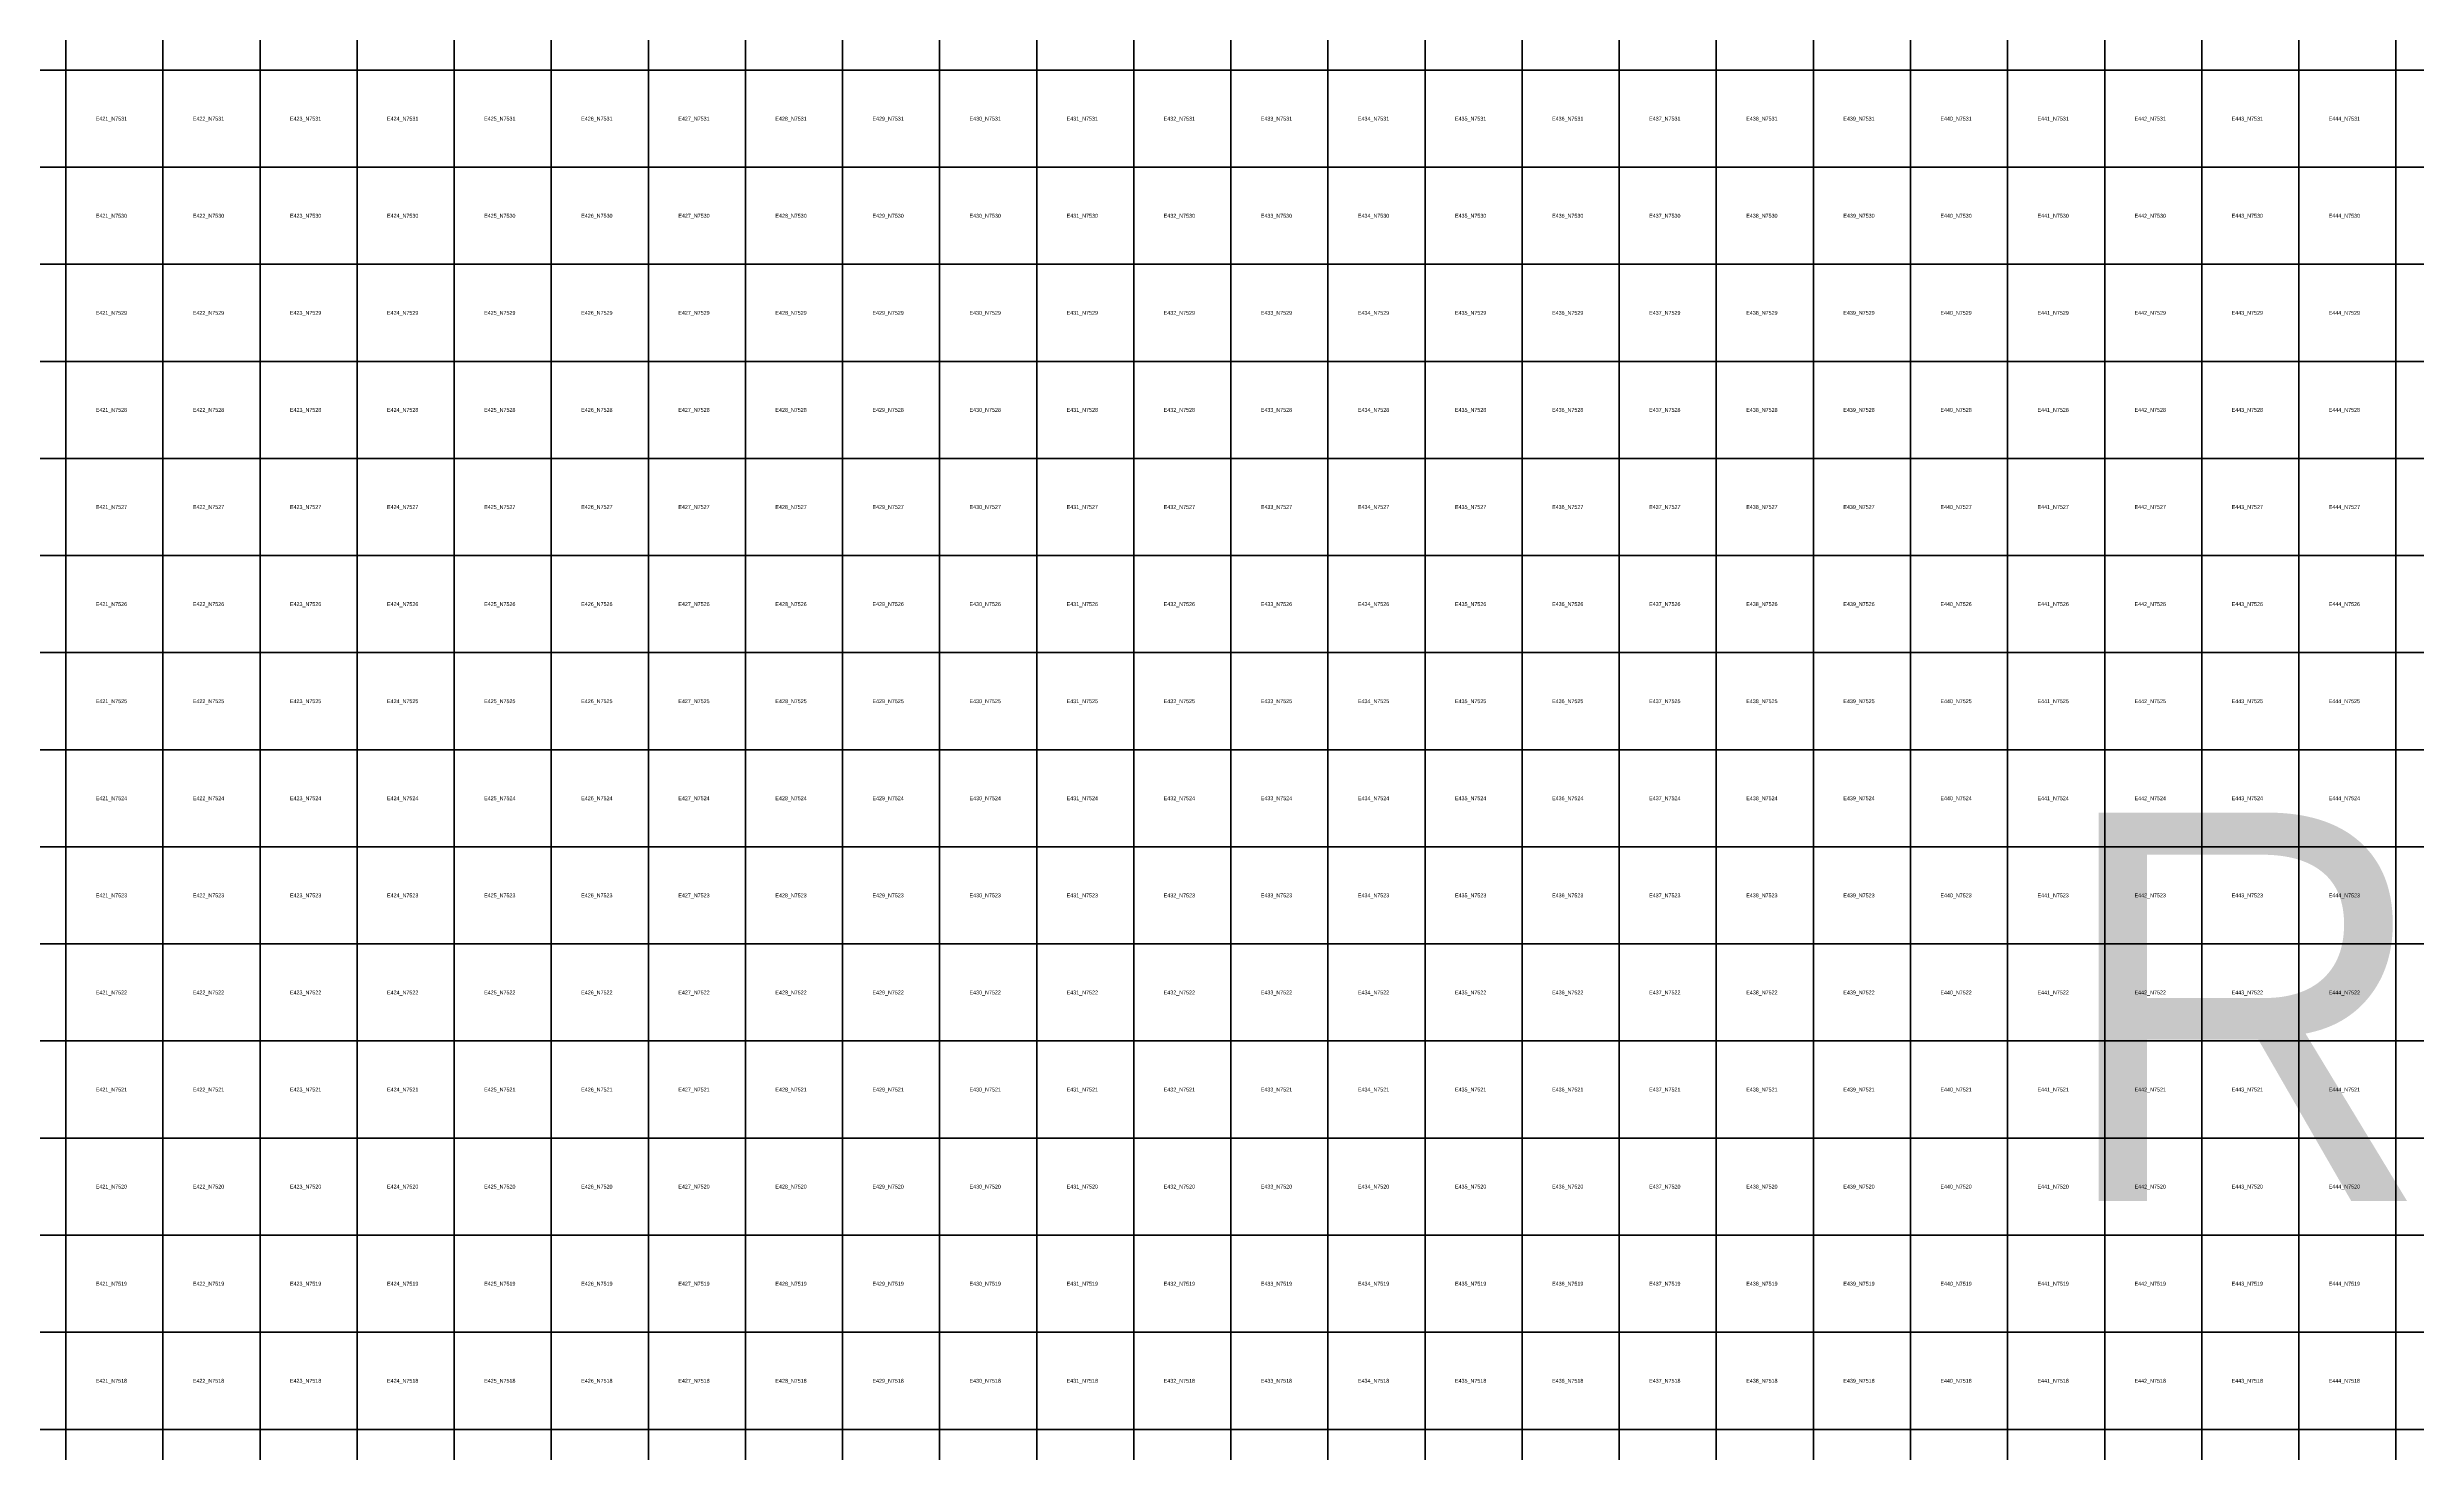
# Model space of a CAD drawing. Extents: x 325010 to 598009, y 7224244 to 7547000.
# Drawn here: x 420809 to 445213, y 7517760 to 7532234 of the extents above; entities that cross this region are included whole.
import ezdxf

# ---------------------------------------------------------------- set-up
doc = ezdxf.new("R2010")
doc.units = 0
doc.layers.add('Limpopo_1', color=7, linetype='Continuous')

msp = doc.modelspace()

# ---------------------------------------------------------------- linework, layer by layer
at = {"layer": 'Limpopo_1'}
for points in [[(420000, 7532000), (420000, 7533000), (421000, 7533000), (421000, 7532000)], [(421000, 7532000), (421000, 7533000), (422000, 7533000), (422000, 7532000)], [(422000, 7532000), (422000, 7533000), (423000, 7533000), (423000, 7532000)], [(423000, 7532000), (423000, 7533000), (424000, 7533000), (424000, 7532000)], [(424000, 7532000), (424000, 7533000), (425000, 7533000), (425000, 7532000)], [(425000, 7532000), (425000, 7533000), (426000, 7533000), (426000, 7532000)], [(426000, 7532000), (426000, 7533000), (427000, 7533000), (427000, 7532000)], [(427000, 7532000), (427000, 7533000), (428000, 7533000), (428000, 7532000)], [(428000, 7532000), (428000, 7533000), (429000, 7533000), (429000, 7532000)], [(429000, 7532000), (429000, 7533000), (430000, 7533000), (430000, 7532000)], [(430000, 7532000), (430000, 7533000), (431000, 7533000), (431000, 7532000)], [(431000, 7532000), (431000, 7533000), (432000, 7533000), (432000, 7532000)], [(432000, 7532000), (432000, 7533000), (433000, 7533000), (433000, 7532000)], [(433000, 7532000), (433000, 7533000), (434000, 7533000), (434000, 7532000)], [(434000, 7532000), (434000, 7533000), (435000, 7533000), (435000, 7532000)], [(435000, 7532000), (435000, 7533000), (436000, 7533000), (436000, 7532000)], [(436000, 7532000), (436000, 7533000), (437000, 7533000), (437000, 7532000)], [(437000, 7532000), (437000, 7533000), (438000, 7533000), (438000, 7532000)], [(438000, 7532000), (438000, 7533000), (439000, 7533000), (439000, 7532000)], [(439000, 7532000), (439000, 7533000), (440000, 7533000), (440000, 7532000)], [(440000, 7532000), (440000, 7533000), (441000, 7533000), (441000, 7532000)], [(441000, 7532000), (441000, 7533000), (442000, 7533000), (442000, 7532000)], [(442000, 7532000), (442000, 7533000), (443000, 7533000), (443000, 7532000)], [(443000, 7532000), (443000, 7533000), (444000, 7533000), (444000, 7532000)], [(444000, 7532000), (444000, 7533000), (445000, 7533000), (445000, 7532000)], [(445000, 7532000), (445000, 7533000), (446000, 7533000), (446000, 7532000)], [(420000, 7531000), (420000, 7532000), (421000, 7532000), (421000, 7531000)], [(421000, 7531000), (421000, 7532000), (422000, 7532000), (422000, 7531000)], [(422000, 7531000), (422000, 7532000), (423000, 7532000), (423000, 7531000)], [(423000, 7531000), (423000, 7532000), (424000, 7532000), (424000, 7531000)], [(424000, 7531000), (424000, 7532000), (425000, 7532000), (425000, 7531000)], [(425000, 7531000), (425000, 7532000), (426000, 7532000), (426000, 7531000)], [(426000, 7531000), (426000, 7532000), (427000, 7532000), (427000, 7531000)], [(427000, 7531000), (427000, 7532000), (428000, 7532000), (428000, 7531000)], [(428000, 7531000), (428000, 7532000), (429000, 7532000), (429000, 7531000)], [(429000, 7531000), (429000, 7532000), (430000, 7532000), (430000, 7531000)], [(430000, 7531000), (430000, 7532000), (431000, 7532000), (431000, 7531000)], [(431000, 7531000), (431000, 7532000), (432000, 7532000), (432000, 7531000)], [(432000, 7531000), (432000, 7532000), (433000, 7532000), (433000, 7531000)], [(433000, 7531000), (433000, 7532000), (434000, 7532000), (434000, 7531000)], [(434000, 7531000), (434000, 7532000), (435000, 7532000), (435000, 7531000)], [(435000, 7531000), (435000, 7532000), (436000, 7532000), (436000, 7531000)], [(436000, 7531000), (436000, 7532000), (437000, 7532000), (437000, 7531000)], [(437000, 7531000), (437000, 7532000), (438000, 7532000), (438000, 7531000)], [(438000, 7531000), (438000, 7532000), (439000, 7532000), (439000, 7531000)], [(439000, 7531000), (439000, 7532000), (440000, 7532000), (440000, 7531000)], [(440000, 7531000), (440000, 7532000), (441000, 7532000), (441000, 7531000)], [(441000, 7531000), (441000, 7532000), (442000, 7532000), (442000, 7531000)], [(442000, 7531000), (442000, 7532000), (443000, 7532000), (443000, 7531000)], [(443000, 7531000), (443000, 7532000), (444000, 7532000), (444000, 7531000)], [(444000, 7531000), (444000, 7532000), (445000, 7532000), (445000, 7531000)], [(445000, 7531000), (445000, 7532000), (446000, 7532000), (446000, 7531000)], [(420000, 7530000), (420000, 7531000), (421000, 7531000), (421000, 7530000)], [(421000, 7530000), (421000, 7531000), (422000, 7531000), (422000, 7530000)], [(422000, 7530000), (422000, 7531000), (423000, 7531000), (423000, 7530000)], [(423000, 7530000), (423000, 7531000), (424000, 7531000), (424000, 7530000)], [(424000, 7530000), (424000, 7531000), (425000, 7531000), (425000, 7530000)], [(425000, 7530000), (425000, 7531000), (426000, 7531000), (426000, 7530000)], [(426000, 7530000), (426000, 7531000), (427000, 7531000), (427000, 7530000)], [(427000, 7530000), (427000, 7531000), (428000, 7531000), (428000, 7530000)], [(428000, 7530000), (428000, 7531000), (429000, 7531000), (429000, 7530000)], [(429000, 7530000), (429000, 7531000), (430000, 7531000), (430000, 7530000)], [(430000, 7530000), (430000, 7531000), (431000, 7531000), (431000, 7530000)], [(431000, 7530000), (431000, 7531000), (432000, 7531000), (432000, 7530000)], [(432000, 7530000), (432000, 7531000), (433000, 7531000), (433000, 7530000)], [(433000, 7530000), (433000, 7531000), (434000, 7531000), (434000, 7530000)], [(434000, 7530000), (434000, 7531000), (435000, 7531000), (435000, 7530000)], [(435000, 7530000), (435000, 7531000), (436000, 7531000), (436000, 7530000)], [(436000, 7530000), (436000, 7531000), (437000, 7531000), (437000, 7530000)], [(437000, 7530000), (437000, 7531000), (438000, 7531000), (438000, 7530000)], [(438000, 7530000), (438000, 7531000), (439000, 7531000), (439000, 7530000)], [(439000, 7530000), (439000, 7531000), (440000, 7531000), (440000, 7530000)], [(440000, 7530000), (440000, 7531000), (441000, 7531000), (441000, 7530000)], [(441000, 7530000), (441000, 7531000), (442000, 7531000), (442000, 7530000)], [(442000, 7530000), (442000, 7531000), (443000, 7531000), (443000, 7530000)], [(443000, 7530000), (443000, 7531000), (444000, 7531000), (444000, 7530000)], [(444000, 7530000), (444000, 7531000), (445000, 7531000), (445000, 7530000)], [(445000, 7530000), (445000, 7531000), (446000, 7531000), (446000, 7530000)], [(420000, 7529000), (420000, 7530000), (421000, 7530000), (421000, 7529000)], [(421000, 7529000), (421000, 7530000), (422000, 7530000), (422000, 7529000)], [(422000, 7529000), (422000, 7530000), (423000, 7530000), (423000, 7529000)], [(423000, 7529000), (423000, 7530000), (424000, 7530000), (424000, 7529000)], [(424000, 7529000), (424000, 7530000), (425000, 7530000), (425000, 7529000)], [(425000, 7529000), (425000, 7530000), (426000, 7530000), (426000, 7529000)], [(426000, 7529000), (426000, 7530000), (427000, 7530000), (427000, 7529000)], [(427000, 7529000), (427000, 7530000), (428000, 7530000), (428000, 7529000)], [(428000, 7529000), (428000, 7530000), (429000, 7530000), (429000, 7529000)], [(429000, 7529000), (429000, 7530000), (430000, 7530000), (430000, 7529000)], [(430000, 7529000), (430000, 7530000), (431000, 7530000), (431000, 7529000)], [(431000, 7529000), (431000, 7530000), (432000, 7530000), (432000, 7529000)], [(432000, 7529000), (432000, 7530000), (433000, 7530000), (433000, 7529000)], [(433000, 7529000), (433000, 7530000), (434000, 7530000), (434000, 7529000)], [(434000, 7529000), (434000, 7530000), (435000, 7530000), (435000, 7529000)], [(435000, 7529000), (435000, 7530000), (436000, 7530000), (436000, 7529000)], [(436000, 7529000), (436000, 7530000), (437000, 7530000), (437000, 7529000)], [(437000, 7529000), (437000, 7530000), (438000, 7530000), (438000, 7529000)], [(438000, 7529000), (438000, 7530000), (439000, 7530000), (439000, 7529000)], [(439000, 7529000), (439000, 7530000), (440000, 7530000), (440000, 7529000)], [(440000, 7529000), (440000, 7530000), (441000, 7530000), (441000, 7529000)], [(441000, 7529000), (441000, 7530000), (442000, 7530000), (442000, 7529000)], [(442000, 7529000), (442000, 7530000), (443000, 7530000), (443000, 7529000)], [(443000, 7529000), (443000, 7530000), (444000, 7530000), (444000, 7529000)], [(444000, 7529000), (444000, 7530000), (445000, 7530000), (445000, 7529000)], [(445000, 7529000), (445000, 7530000), (446000, 7530000), (446000, 7529000)], [(420000, 7528000), (420000, 7529000), (421000, 7529000), (421000, 7528000)], [(421000, 7528000), (421000, 7529000), (422000, 7529000), (422000, 7528000)], [(422000, 7528000), (422000, 7529000), (423000, 7529000), (423000, 7528000)], [(423000, 7528000), (423000, 7529000), (424000, 7529000), (424000, 7528000)], [(424000, 7528000), (424000, 7529000), (425000, 7529000), (425000, 7528000)], [(425000, 7528000), (425000, 7529000), (426000, 7529000), (426000, 7528000)], [(426000, 7528000), (426000, 7529000), (427000, 7529000), (427000, 7528000)], [(427000, 7528000), (427000, 7529000), (428000, 7529000), (428000, 7528000)], [(428000, 7528000), (428000, 7529000), (429000, 7529000), (429000, 7528000)], [(429000, 7528000), (429000, 7529000), (430000, 7529000), (430000, 7528000)], [(430000, 7528000), (430000, 7529000), (431000, 7529000), (431000, 7528000)], [(431000, 7528000), (431000, 7529000), (432000, 7529000), (432000, 7528000)], [(432000, 7528000), (432000, 7529000), (433000, 7529000), (433000, 7528000)], [(433000, 7528000), (433000, 7529000), (434000, 7529000), (434000, 7528000)], [(434000, 7528000), (434000, 7529000), (435000, 7529000), (435000, 7528000)], [(435000, 7528000), (435000, 7529000), (436000, 7529000), (436000, 7528000)], [(436000, 7528000), (436000, 7529000), (437000, 7529000), (437000, 7528000)], [(437000, 7528000), (437000, 7529000), (438000, 7529000), (438000, 7528000)], [(438000, 7528000), (438000, 7529000), (439000, 7529000), (439000, 7528000)], [(439000, 7528000), (439000, 7529000), (440000, 7529000), (440000, 7528000)], [(440000, 7528000), (440000, 7529000), (441000, 7529000), (441000, 7528000)], [(441000, 7528000), (441000, 7529000), (442000, 7529000), (442000, 7528000)], [(442000, 7528000), (442000, 7529000), (443000, 7529000), (443000, 7528000)], [(443000, 7528000), (443000, 7529000), (444000, 7529000), (444000, 7528000)], [(444000, 7528000), (444000, 7529000), (445000, 7529000), (445000, 7528000)], [(445000, 7528000), (445000, 7529000), (446000, 7529000), (446000, 7528000)], [(420000, 7527000), (420000, 7528000), (421000, 7528000), (421000, 7527000)], [(421000, 7527000), (421000, 7528000), (422000, 7528000), (422000, 7527000)], [(422000, 7527000), (422000, 7528000), (423000, 7528000), (423000, 7527000)], [(423000, 7527000), (423000, 7528000), (424000, 7528000), (424000, 7527000)], [(424000, 7527000), (424000, 7528000), (425000, 7528000), (425000, 7527000)], [(425000, 7527000), (425000, 7528000), (426000, 7528000), (426000, 7527000)], [(426000, 7527000), (426000, 7528000), (427000, 7528000), (427000, 7527000)], [(427000, 7527000), (427000, 7528000), (428000, 7528000), (428000, 7527000)], [(428000, 7527000), (428000, 7528000), (429000, 7528000), (429000, 7527000)], [(429000, 7527000), (429000, 7528000), (430000, 7528000), (430000, 7527000)], [(430000, 7527000), (430000, 7528000), (431000, 7528000), (431000, 7527000)], [(431000, 7527000), (431000, 7528000), (432000, 7528000), (432000, 7527000)], [(432000, 7527000), (432000, 7528000), (433000, 7528000), (433000, 7527000)], [(433000, 7527000), (433000, 7528000), (434000, 7528000), (434000, 7527000)], [(434000, 7527000), (434000, 7528000), (435000, 7528000), (435000, 7527000)], [(435000, 7527000), (435000, 7528000), (436000, 7528000), (436000, 7527000)], [(436000, 7527000), (436000, 7528000), (437000, 7528000), (437000, 7527000)], [(437000, 7527000), (437000, 7528000), (438000, 7528000), (438000, 7527000)], [(438000, 7527000), (438000, 7528000), (439000, 7528000), (439000, 7527000)], [(439000, 7527000), (439000, 7528000), (440000, 7528000), (440000, 7527000)], [(440000, 7527000), (440000, 7528000), (441000, 7528000), (441000, 7527000)], [(441000, 7527000), (441000, 7528000), (442000, 7528000), (442000, 7527000)], [(442000, 7527000), (442000, 7528000), (443000, 7528000), (443000, 7527000)], [(443000, 7527000), (443000, 7528000), (444000, 7528000), (444000, 7527000)], [(444000, 7527000), (444000, 7528000), (445000, 7528000), (445000, 7527000)], [(445000, 7527000), (445000, 7528000), (446000, 7528000), (446000, 7527000)], [(420000, 7526000), (420000, 7527000), (421000, 7527000), (421000, 7526000)], [(421000, 7526000), (421000, 7527000), (422000, 7527000), (422000, 7526000)], [(422000, 7526000), (422000, 7527000), (423000, 7527000), (423000, 7526000)], [(423000, 7526000), (423000, 7527000), (424000, 7527000), (424000, 7526000)], [(424000, 7526000), (424000, 7527000), (425000, 7527000), (425000, 7526000)], [(425000, 7526000), (425000, 7527000), (426000, 7527000), (426000, 7526000)], [(426000, 7526000), (426000, 7527000), (427000, 7527000), (427000, 7526000)], [(427000, 7526000), (427000, 7527000), (428000, 7527000), (428000, 7526000)], [(428000, 7526000), (428000, 7527000), (429000, 7527000), (429000, 7526000)], [(429000, 7526000), (429000, 7527000), (430000, 7527000), (430000, 7526000)], [(430000, 7526000), (430000, 7527000), (431000, 7527000), (431000, 7526000)], [(431000, 7526000), (431000, 7527000), (432000, 7527000), (432000, 7526000)], [(432000, 7526000), (432000, 7527000), (433000, 7527000), (433000, 7526000)], [(433000, 7526000), (433000, 7527000), (434000, 7527000), (434000, 7526000)], [(434000, 7526000), (434000, 7527000), (435000, 7527000), (435000, 7526000)], [(435000, 7526000), (435000, 7527000), (436000, 7527000), (436000, 7526000)], [(436000, 7526000), (436000, 7527000), (437000, 7527000), (437000, 7526000)], [(437000, 7526000), (437000, 7527000), (438000, 7527000), (438000, 7526000)], [(438000, 7526000), (438000, 7527000), (439000, 7527000), (439000, 7526000)], [(439000, 7526000), (439000, 7527000), (440000, 7527000), (440000, 7526000)], [(440000, 7526000), (440000, 7527000), (441000, 7527000), (441000, 7526000)], [(441000, 7526000), (441000, 7527000), (442000, 7527000), (442000, 7526000)], [(442000, 7526000), (442000, 7527000), (443000, 7527000), (443000, 7526000)], [(443000, 7526000), (443000, 7527000), (444000, 7527000), (444000, 7526000)], [(444000, 7526000), (444000, 7527000), (445000, 7527000), (445000, 7526000)], [(445000, 7526000), (445000, 7527000), (446000, 7527000), (446000, 7526000)], [(420000, 7525000), (420000, 7526000), (421000, 7526000), (421000, 7525000)], [(421000, 7525000), (421000, 7526000), (422000, 7526000), (422000, 7525000)], [(422000, 7525000), (422000, 7526000), (423000, 7526000), (423000, 7525000)], [(423000, 7525000), (423000, 7526000), (424000, 7526000), (424000, 7525000)], [(424000, 7525000), (424000, 7526000), (425000, 7526000), (425000, 7525000)], [(425000, 7525000), (425000, 7526000), (426000, 7526000), (426000, 7525000)], [(426000, 7525000), (426000, 7526000), (427000, 7526000), (427000, 7525000)], [(427000, 7525000), (427000, 7526000), (428000, 7526000), (428000, 7525000)], [(428000, 7525000), (428000, 7526000), (429000, 7526000), (429000, 7525000)], [(429000, 7525000), (429000, 7526000), (430000, 7526000), (430000, 7525000)], [(430000, 7525000), (430000, 7526000), (431000, 7526000), (431000, 7525000)], [(431000, 7525000), (431000, 7526000), (432000, 7526000), (432000, 7525000)], [(432000, 7525000), (432000, 7526000), (433000, 7526000), (433000, 7525000)], [(433000, 7525000), (433000, 7526000), (434000, 7526000), (434000, 7525000)], [(434000, 7525000), (434000, 7526000), (435000, 7526000), (435000, 7525000)], [(435000, 7525000), (435000, 7526000), (436000, 7526000), (436000, 7525000)], [(436000, 7525000), (436000, 7526000), (437000, 7526000), (437000, 7525000)], [(437000, 7525000), (437000, 7526000), (438000, 7526000), (438000, 7525000)], [(438000, 7525000), (438000, 7526000), (439000, 7526000), (439000, 7525000)], [(439000, 7525000), (439000, 7526000), (440000, 7526000), (440000, 7525000)], [(440000, 7525000), (440000, 7526000), (441000, 7526000), (441000, 7525000)], [(441000, 7525000), (441000, 7526000), (442000, 7526000), (442000, 7525000)], [(442000, 7525000), (442000, 7526000), (443000, 7526000), (443000, 7525000)], [(443000, 7525000), (443000, 7526000), (444000, 7526000), (444000, 7525000)], [(444000, 7525000), (444000, 7526000), (445000, 7526000), (445000, 7525000)], [(445000, 7525000), (445000, 7526000), (446000, 7526000), (446000, 7525000)], [(420000, 7524000), (420000, 7525000), (421000, 7525000), (421000, 7524000)], [(421000, 7524000), (421000, 7525000), (422000, 7525000), (422000, 7524000)], [(422000, 7524000), (422000, 7525000), (423000, 7525000), (423000, 7524000)], [(423000, 7524000), (423000, 7525000), (424000, 7525000), (424000, 7524000)], [(424000, 7524000), (424000, 7525000), (425000, 7525000), (425000, 7524000)], [(425000, 7524000), (425000, 7525000), (426000, 7525000), (426000, 7524000)], [(426000, 7524000), (426000, 7525000), (427000, 7525000), (427000, 7524000)], [(427000, 7524000), (427000, 7525000), (428000, 7525000), (428000, 7524000)], [(428000, 7524000), (428000, 7525000), (429000, 7525000), (429000, 7524000)], [(429000, 7524000), (429000, 7525000), (430000, 7525000), (430000, 7524000)], [(430000, 7524000), (430000, 7525000), (431000, 7525000), (431000, 7524000)], [(431000, 7524000), (431000, 7525000), (432000, 7525000), (432000, 7524000)], [(432000, 7524000), (432000, 7525000), (433000, 7525000), (433000, 7524000)], [(433000, 7524000), (433000, 7525000), (434000, 7525000), (434000, 7524000)], [(434000, 7524000), (434000, 7525000), (435000, 7525000), (435000, 7524000)], [(435000, 7524000), (435000, 7525000), (436000, 7525000), (436000, 7524000)], [(436000, 7524000), (436000, 7525000), (437000, 7525000), (437000, 7524000)], [(437000, 7524000), (437000, 7525000), (438000, 7525000), (438000, 7524000)], [(438000, 7524000), (438000, 7525000), (439000, 7525000), (439000, 7524000)], [(439000, 7524000), (439000, 7525000), (440000, 7525000), (440000, 7524000)], [(440000, 7524000), (440000, 7525000), (441000, 7525000), (441000, 7524000)], [(441000, 7524000), (441000, 7525000), (442000, 7525000), (442000, 7524000)], [(442000, 7524000), (442000, 7525000), (443000, 7525000), (443000, 7524000)], [(443000, 7524000), (443000, 7525000), (444000, 7525000), (444000, 7524000)], [(444000, 7524000), (444000, 7525000), (445000, 7525000), (445000, 7524000)], [(445000, 7524000), (445000, 7525000), (446000, 7525000), (446000, 7524000)], [(420000, 7523000), (420000, 7524000), (421000, 7524000), (421000, 7523000)], [(421000, 7523000), (421000, 7524000), (422000, 7524000), (422000, 7523000)], [(422000, 7523000), (422000, 7524000), (423000, 7524000), (423000, 7523000)], [(423000, 7523000), (423000, 7524000), (424000, 7524000), (424000, 7523000)], [(424000, 7523000), (424000, 7524000), (425000, 7524000), (425000, 7523000)], [(425000, 7523000), (425000, 7524000), (426000, 7524000), (426000, 7523000)], [(426000, 7523000), (426000, 7524000), (427000, 7524000), (427000, 7523000)], [(427000, 7523000), (427000, 7524000), (428000, 7524000), (428000, 7523000)], [(428000, 7523000), (428000, 7524000), (429000, 7524000), (429000, 7523000)], [(429000, 7523000), (429000, 7524000), (430000, 7524000), (430000, 7523000)], [(430000, 7523000), (430000, 7524000), (431000, 7524000), (431000, 7523000)], [(431000, 7523000), (431000, 7524000), (432000, 7524000), (432000, 7523000)], [(432000, 7523000), (432000, 7524000), (433000, 7524000), (433000, 7523000)], [(433000, 7523000), (433000, 7524000), (434000, 7524000), (434000, 7523000)], [(434000, 7523000), (434000, 7524000), (435000, 7524000), (435000, 7523000)], [(435000, 7523000), (435000, 7524000), (436000, 7524000), (436000, 7523000)], [(436000, 7523000), (436000, 7524000), (437000, 7524000), (437000, 7523000)], [(437000, 7523000), (437000, 7524000), (438000, 7524000), (438000, 7523000)], [(438000, 7523000), (438000, 7524000), (439000, 7524000), (439000, 7523000)], [(439000, 7523000), (439000, 7524000), (440000, 7524000), (440000, 7523000)], [(440000, 7523000), (440000, 7524000), (441000, 7524000), (441000, 7523000)], [(441000, 7523000), (441000, 7524000), (442000, 7524000), (442000, 7523000)], [(442000, 7523000), (442000, 7524000), (443000, 7524000), (443000, 7523000)], [(443000, 7523000), (443000, 7524000), (444000, 7524000), (444000, 7523000)], [(444000, 7523000), (444000, 7524000), (445000, 7524000), (445000, 7523000)], [(445000, 7523000), (445000, 7524000), (446000, 7524000), (446000, 7523000)], [(420000, 7522000), (420000, 7523000), (421000, 7523000), (421000, 7522000)], [(421000, 7522000), (421000, 7523000), (422000, 7523000), (422000, 7522000)], [(422000, 7522000), (422000, 7523000), (423000, 7523000), (423000, 7522000)], [(423000, 7522000), (423000, 7523000), (424000, 7523000), (424000, 7522000)], [(424000, 7522000), (424000, 7523000), (425000, 7523000), (425000, 7522000)], [(425000, 7522000), (425000, 7523000), (426000, 7523000), (426000, 7522000)], [(426000, 7522000), (426000, 7523000), (427000, 7523000), (427000, 7522000)], [(427000, 7522000), (427000, 7523000), (428000, 7523000), (428000, 7522000)], [(428000, 7522000), (428000, 7523000), (429000, 7523000), (429000, 7522000)], [(429000, 7522000), (429000, 7523000), (430000, 7523000), (430000, 7522000)], [(430000, 7522000), (430000, 7523000), (431000, 7523000), (431000, 7522000)], [(431000, 7522000), (431000, 7523000), (432000, 7523000), (432000, 7522000)], [(432000, 7522000), (432000, 7523000), (433000, 7523000), (433000, 7522000)], [(433000, 7522000), (433000, 7523000), (434000, 7523000), (434000, 7522000)], [(434000, 7522000), (434000, 7523000), (435000, 7523000), (435000, 7522000)], [(435000, 7522000), (435000, 7523000), (436000, 7523000), (436000, 7522000)], [(436000, 7522000), (436000, 7523000), (437000, 7523000), (437000, 7522000)], [(437000, 7522000), (437000, 7523000), (438000, 7523000), (438000, 7522000)], [(438000, 7522000), (438000, 7523000), (439000, 7523000), (439000, 7522000)], [(439000, 7522000), (439000, 7523000), (440000, 7523000), (440000, 7522000)], [(440000, 7522000), (440000, 7523000), (441000, 7523000), (441000, 7522000)], [(441000, 7522000), (441000, 7523000), (442000, 7523000), (442000, 7522000)], [(442000, 7522000), (442000, 7523000), (443000, 7523000), (443000, 7522000)], [(443000, 7522000), (443000, 7523000), (444000, 7523000), (444000, 7522000)], [(444000, 7522000), (444000, 7523000), (445000, 7523000), (445000, 7522000)], [(445000, 7522000), (445000, 7523000), (446000, 7523000), (446000, 7522000)], [(420000, 7521000), (420000, 7522000), (421000, 7522000), (421000, 7521000)], [(421000, 7521000), (421000, 7522000), (422000, 7522000), (422000, 7521000)], [(422000, 7521000), (422000, 7522000), (423000, 7522000), (423000, 7521000)], [(423000, 7521000), (423000, 7522000), (424000, 7522000), (424000, 7521000)], [(424000, 7521000), (424000, 7522000), (425000, 7522000), (425000, 7521000)], [(425000, 7521000), (425000, 7522000), (426000, 7522000), (426000, 7521000)], [(426000, 7521000), (426000, 7522000), (427000, 7522000), (427000, 7521000)], [(427000, 7521000), (427000, 7522000), (428000, 7522000), (428000, 7521000)], [(428000, 7521000), (428000, 7522000), (429000, 7522000), (429000, 7521000)], [(429000, 7521000), (429000, 7522000), (430000, 7522000), (430000, 7521000)], [(430000, 7521000), (430000, 7522000), (431000, 7522000), (431000, 7521000)], [(431000, 7521000), (431000, 7522000), (432000, 7522000), (432000, 7521000)], [(432000, 7521000), (432000, 7522000), (433000, 7522000), (433000, 7521000)], [(433000, 7521000), (433000, 7522000), (434000, 7522000), (434000, 7521000)], [(434000, 7521000), (434000, 7522000), (435000, 7522000), (435000, 7521000)], [(435000, 7521000), (435000, 7522000), (436000, 7522000), (436000, 7521000)], [(436000, 7521000), (436000, 7522000), (437000, 7522000), (437000, 7521000)], [(437000, 7521000), (437000, 7522000), (438000, 7522000), (438000, 7521000)], [(438000, 7521000), (438000, 7522000), (439000, 7522000), (439000, 7521000)], [(439000, 7521000), (439000, 7522000), (440000, 7522000), (440000, 7521000)], [(440000, 7521000), (440000, 7522000), (441000, 7522000), (441000, 7521000)], [(441000, 7521000), (441000, 7522000), (442000, 7522000), (442000, 7521000)], [(442000, 7521000), (442000, 7522000), (443000, 7522000), (443000, 7521000)], [(443000, 7521000), (443000, 7522000), (444000, 7522000), (444000, 7521000)], [(444000, 7521000), (444000, 7522000), (445000, 7522000), (445000, 7521000)], [(445000, 7521000), (445000, 7522000), (446000, 7522000), (446000, 7521000)], [(420000, 7520000), (420000, 7521000), (421000, 7521000), (421000, 7520000)], [(421000, 7520000), (421000, 7521000), (422000, 7521000), (422000, 7520000)], [(422000, 7520000), (422000, 7521000), (423000, 7521000), (423000, 7520000)], [(423000, 7520000), (423000, 7521000), (424000, 7521000), (424000, 7520000)], [(424000, 7520000), (424000, 7521000), (425000, 7521000), (425000, 7520000)], [(425000, 7520000), (425000, 7521000), (426000, 7521000), (426000, 7520000)], [(426000, 7520000), (426000, 7521000), (427000, 7521000), (427000, 7520000)], [(427000, 7520000), (427000, 7521000), (428000, 7521000), (428000, 7520000)], [(428000, 7520000), (428000, 7521000), (429000, 7521000), (429000, 7520000)], [(429000, 7520000), (429000, 7521000), (430000, 7521000), (430000, 7520000)], [(430000, 7520000), (430000, 7521000), (431000, 7521000), (431000, 7520000)], [(431000, 7520000), (431000, 7521000), (432000, 7521000), (432000, 7520000)], [(432000, 7520000), (432000, 7521000), (433000, 7521000), (433000, 7520000)], [(433000, 7520000), (433000, 7521000), (434000, 7521000), (434000, 7520000)], [(434000, 7520000), (434000, 7521000), (435000, 7521000), (435000, 7520000)], [(435000, 7520000), (435000, 7521000), (436000, 7521000), (436000, 7520000)], [(436000, 7520000), (436000, 7521000), (437000, 7521000), (437000, 7520000)], [(437000, 7520000), (437000, 7521000), (438000, 7521000), (438000, 7520000)], [(438000, 7520000), (438000, 7521000), (439000, 7521000), (439000, 7520000)], [(439000, 7520000), (439000, 7521000), (440000, 7521000), (440000, 7520000)], [(440000, 7520000), (440000, 7521000), (441000, 7521000), (441000, 7520000)], [(441000, 7520000), (441000, 7521000), (442000, 7521000), (442000, 7520000)], [(442000, 7520000), (442000, 7521000), (443000, 7521000), (443000, 7520000)], [(443000, 7520000), (443000, 7521000), (444000, 7521000), (444000, 7520000)], [(444000, 7520000), (444000, 7521000), (445000, 7521000), (445000, 7520000)], [(445000, 7520000), (445000, 7521000), (446000, 7521000), (446000, 7520000)], [(420000, 7519000), (420000, 7520000), (421000, 7520000), (421000, 7519000)], [(421000, 7519000), (421000, 7520000), (422000, 7520000), (422000, 7519000)], [(422000, 7519000), (422000, 7520000), (423000, 7520000), (423000, 7519000)], [(423000, 7519000), (423000, 7520000), (424000, 7520000), (424000, 7519000)], [(424000, 7519000), (424000, 7520000), (425000, 7520000), (425000, 7519000)], [(425000, 7519000), (425000, 7520000), (426000, 7520000), (426000, 7519000)], [(426000, 7519000), (426000, 7520000), (427000, 7520000), (427000, 7519000)], [(427000, 7519000), (427000, 7520000), (428000, 7520000), (428000, 7519000)], [(428000, 7519000), (428000, 7520000), (429000, 7520000), (429000, 7519000)], [(429000, 7519000), (429000, 7520000), (430000, 7520000), (430000, 7519000)], [(430000, 7519000), (430000, 7520000), (431000, 7520000), (431000, 7519000)], [(431000, 7519000), (431000, 7520000), (432000, 7520000), (432000, 7519000)], [(432000, 7519000), (432000, 7520000), (433000, 7520000), (433000, 7519000)], [(433000, 7519000), (433000, 7520000), (434000, 7520000), (434000, 7519000)], [(434000, 7519000), (434000, 7520000), (435000, 7520000), (435000, 7519000)], [(435000, 7519000), (435000, 7520000), (436000, 7520000), (436000, 7519000)], [(436000, 7519000), (436000, 7520000), (437000, 7520000), (437000, 7519000)], [(437000, 7519000), (437000, 7520000), (438000, 7520000), (438000, 7519000)], [(438000, 7519000), (438000, 7520000), (439000, 7520000), (439000, 7519000)], [(439000, 7519000), (439000, 7520000), (440000, 7520000), (440000, 7519000)], [(440000, 7519000), (440000, 7520000), (441000, 7520000), (441000, 7519000)], [(441000, 7519000), (441000, 7520000), (442000, 7520000), (442000, 7519000)], [(442000, 7519000), (442000, 7520000), (443000, 7520000), (443000, 7519000)], [(443000, 7519000), (443000, 7520000), (444000, 7520000), (444000, 7519000)], [(444000, 7519000), (444000, 7520000), (445000, 7520000), (445000, 7519000)], [(445000, 7519000), (445000, 7520000), (446000, 7520000), (446000, 7519000)], [(420000, 7518000), (420000, 7519000), (421000, 7519000), (421000, 7518000)], [(421000, 7518000), (421000, 7519000), (422000, 7519000), (422000, 7518000)], [(422000, 7518000), (422000, 7519000), (423000, 7519000), (423000, 7518000)], [(423000, 7518000), (423000, 7519000), (424000, 7519000), (424000, 7518000)], [(424000, 7518000), (424000, 7519000), (425000, 7519000), (425000, 7518000)], [(425000, 7518000), (425000, 7519000), (426000, 7519000), (426000, 7518000)], [(426000, 7518000), (426000, 7519000), (427000, 7519000), (427000, 7518000)], [(427000, 7518000), (427000, 7519000), (428000, 7519000), (428000, 7518000)], [(428000, 7518000), (428000, 7519000), (429000, 7519000), (429000, 7518000)], [(429000, 7518000), (429000, 7519000), (430000, 7519000), (430000, 7518000)], [(430000, 7518000), (430000, 7519000), (431000, 7519000), (431000, 7518000)], [(431000, 7518000), (431000, 7519000), (432000, 7519000), (432000, 7518000)], [(432000, 7518000), (432000, 7519000), (433000, 7519000), (433000, 7518000)], [(433000, 7518000), (433000, 7519000), (434000, 7519000), (434000, 7518000)], [(434000, 7518000), (434000, 7519000), (435000, 7519000), (435000, 7518000)], [(435000, 7518000), (435000, 7519000), (436000, 7519000), (436000, 7518000)], [(436000, 7518000), (436000, 7519000), (437000, 7519000), (437000, 7518000)], [(437000, 7518000), (437000, 7519000), (438000, 7519000), (438000, 7518000)], [(438000, 7518000), (438000, 7519000), (439000, 7519000), (439000, 7518000)], [(439000, 7518000), (439000, 7519000), (440000, 7519000), (440000, 7518000)], [(440000, 7518000), (440000, 7519000), (441000, 7519000), (441000, 7518000)], [(441000, 7518000), (441000, 7519000), (442000, 7519000), (442000, 7518000)], [(442000, 7518000), (442000, 7519000), (443000, 7519000), (443000, 7518000)], [(443000, 7518000), (443000, 7519000), (444000, 7519000), (444000, 7518000)], [(444000, 7518000), (444000, 7519000), (445000, 7519000), (445000, 7518000)], [(445000, 7518000), (445000, 7519000), (446000, 7519000), (446000, 7518000)], [(420000, 7517000), (420000, 7518000), (421000, 7518000), (421000, 7517000)], [(421000, 7517000), (421000, 7518000), (422000, 7518000), (422000, 7517000)], [(422000, 7517000), (422000, 7518000), (423000, 7518000), (423000, 7517000)], [(423000, 7517000), (423000, 7518000), (424000, 7518000), (424000, 7517000)], [(424000, 7517000), (424000, 7518000), (425000, 7518000), (425000, 7517000)], [(425000, 7517000), (425000, 7518000), (426000, 7518000), (426000, 7517000)], [(426000, 7517000), (426000, 7518000), (427000, 7518000), (427000, 7517000)], [(427000, 7517000), (427000, 7518000), (428000, 7518000), (428000, 7517000)], [(428000, 7517000), (428000, 7518000), (429000, 7518000), (429000, 7517000)], [(429000, 7517000), (429000, 7518000), (430000, 7518000), (430000, 7517000)], [(430000, 7517000), (430000, 7518000), (431000, 7518000), (431000, 7517000)], [(431000, 7517000), (431000, 7518000), (432000, 7518000), (432000, 7517000)], [(432000, 7517000), (432000, 7518000), (433000, 7518000), (433000, 7517000)], [(433000, 7517000), (433000, 7518000), (434000, 7518000), (434000, 7517000)], [(434000, 7517000), (434000, 7518000), (435000, 7518000), (435000, 7517000)], [(435000, 7517000), (435000, 7518000), (436000, 7518000), (436000, 7517000)], [(436000, 7517000), (436000, 7518000), (437000, 7518000), (437000, 7517000)], [(437000, 7517000), (437000, 7518000), (438000, 7518000), (438000, 7517000)], [(438000, 7517000), (438000, 7518000), (439000, 7518000), (439000, 7517000)], [(439000, 7517000), (439000, 7518000), (440000, 7518000), (440000, 7517000)], [(440000, 7517000), (440000, 7518000), (441000, 7518000), (441000, 7517000)], [(441000, 7517000), (441000, 7518000), (442000, 7518000), (442000, 7517000)], [(442000, 7517000), (442000, 7518000), (443000, 7518000), (443000, 7517000)], [(443000, 7517000), (443000, 7518000), (444000, 7518000), (444000, 7517000)], [(444000, 7517000), (444000, 7518000), (445000, 7518000), (445000, 7517000)], [(445000, 7517000), (445000, 7518000), (446000, 7518000), (446000, 7517000)]]:
    msp.add_lwpolyline(points, close=True, dxfattribs=at)

# ---------------------------------------------------------------- texts
msp.add_text('R', height=4000).set_placement((441499, 7520353))
for s, p in [('E421_N7531', (421308, 7531480)), ('E422_N7531', (422308, 7531480)), ('E423_N7531', (423308, 7531480)), ('E424_N7531', (424308, 7531480)), ('E425_N7531', (425308, 7531480)), ('E426_N7531', (426308, 7531480)), ('E427_N7531', (427308, 7531480)), ('E428_N7531', (428308, 7531480)), ('E429_N7531', (429308, 7531480)), ('E430_N7531', (430308, 7531480)), ('E431_N7531', (431308, 7531480)), ('E432_N7531', (432308, 7531480)), ('E433_N7531', (433308, 7531480)), ('E434_N7531', (434308, 7531480)), ('E435_N7531', (435308, 7531480)), ('E436_N7531', (436308, 7531480)), ('E437_N7531', (437308, 7531480)), ('E438_N7531', (438308, 7531480)), ('E439_N7531', (439308, 7531480)), ('E440_N7531', (440308, 7531480)), ('E441_N7531', (441308, 7531480)), ('E442_N7531', (442308, 7531480)), ('E443_N7531', (443308, 7531480)), ('E444_N7531', (444308, 7531480)), ('E421_N7530', (421308, 7530480)), ('E422_N7530', (422308, 7530480)), ('E423_N7530', (423308, 7530480)), ('E424_N7530', (424308, 7530480)), ('E425_N7530', (425308, 7530480)), ('E426_N7530', (426308, 7530480)), ('E427_N7530', (427308, 7530480)), ('E428_N7530', (428308, 7530480)), ('E429_N7530', (429308, 7530480)), ('E430_N7530', (430308, 7530480)), ('E431_N7530', (431308, 7530480)), ('E432_N7530', (432308, 7530480)), ('E433_N7530', (433308, 7530480)), ('E434_N7530', (434308, 7530480)), ('E435_N7530', (435308, 7530480)), ('E436_N7530', (436308, 7530480)), ('E437_N7530', (437308, 7530480)), ('E438_N7530', (438308, 7530480)), ('E439_N7530', (439308, 7530480)), ('E440_N7530', (440308, 7530480)), ('E441_N7530', (441308, 7530480)), ('E442_N7530', (442308, 7530480)), ('E443_N7530', (443308, 7530480)), ('E444_N7530', (444308, 7530480)), ('E421_N7529', (421308, 7529480)), ('E422_N7529', (422308, 7529480)), ('E423_N7529', (423308, 7529480)), ('E424_N7529', (424308, 7529480)), ('E425_N7529', (425308, 7529480)), ('E426_N7529', (426308, 7529480)), ('E427_N7529', (427308, 7529480)), ('E428_N7529', (428308, 7529480)), ('E429_N7529', (429308, 7529480)), ('E430_N7529', (430308, 7529480)), ('E431_N7529', (431308, 7529480)), ('E432_N7529', (432308, 7529480)), ('E433_N7529', (433308, 7529480)), ('E434_N7529', (434308, 7529480)), ('E435_N7529', (435308, 7529480)), ('E436_N7529', (436308, 7529480)), ('E437_N7529', (437308, 7529480)), ('E438_N7529', (438308, 7529480)), ('E439_N7529', (439308, 7529480)), ('E440_N7529', (440308, 7529480)), ('E441_N7529', (441308, 7529480)), ('E442_N7529', (442308, 7529480)), ('E443_N7529', (443308, 7529480)), ('E444_N7529', (444308, 7529480)), ('E421_N7528', (421308, 7528480)), ('E422_N7528', (422308, 7528480)), ('E423_N7528', (423308, 7528480)), ('E424_N7528', (424308, 7528480)), ('E425_N7528', (425308, 7528480)), ('E426_N7528', (426308, 7528480)), ('E427_N7528', (427308, 7528480)), ('E428_N7528', (428308, 7528480)), ('E429_N7528', (429308, 7528480)), ('E430_N7528', (430308, 7528480)), ('E431_N7528', (431308, 7528480)), ('E432_N7528', (432308, 7528480)), ('E433_N7528', (433308, 7528480)), ('E434_N7528', (434308, 7528480)), ('E435_N7528', (435308, 7528480)), ('E436_N7528', (436308, 7528480)), ('E437_N7528', (437308, 7528480)), ('E438_N7528', (438308, 7528480)), ('E439_N7528', (439308, 7528480)), ('E440_N7528', (440308, 7528480)), ('E441_N7528', (441308, 7528480)), ('E442_N7528', (442308, 7528480)), ('E443_N7528', (443308, 7528480)), ('E444_N7528', (444308, 7528480)), ('E421_N7527', (421308, 7527480)), ('E422_N7527', (422308, 7527480)), ('E423_N7527', (423308, 7527480)), ('E424_N7527', (424308, 7527480)), ('E425_N7527', (425308, 7527480)), ('E426_N7527', (426308, 7527480)), ('E427_N7527', (427308, 7527480)), ('E428_N7527', (428308, 7527480)), ('E429_N7527', (429308, 7527480)), ('E430_N7527', (430308, 7527480)), ('E431_N7527', (431308, 7527480)), ('E432_N7527', (432308, 7527480)), ('E433_N7527', (433308, 7527480)), ('E434_N7527', (434308, 7527480)), ('E435_N7527', (435308, 7527480)), ('E436_N7527', (436308, 7527480)), ('E437_N7527', (437308, 7527480)), ('E438_N7527', (438308, 7527480)), ('E439_N7527', (439308, 7527480)), ('E440_N7527', (440308, 7527480)), ('E441_N7527', (441308, 7527480)), ('E442_N7527', (442308, 7527480)), ('E443_N7527', (443308, 7527480)), ('E444_N7527', (444308, 7527480)), ('E421_N7526', (421308, 7526480)), ('E422_N7526', (422308, 7526480)), ('E423_N7526', (423308, 7526480)), ('E424_N7526', (424308, 7526480)), ('E425_N7526', (425308, 7526480)), ('E426_N7526', (426308, 7526480)), ('E427_N7526', (427308, 7526480)), ('E428_N7526', (428308, 7526480)), ('E429_N7526', (429308, 7526480)), ('E430_N7526', (430308, 7526480)), ('E431_N7526', (431308, 7526480)), ('E432_N7526', (432308, 7526480)), ('E433_N7526', (433308, 7526480)), ('E434_N7526', (434308, 7526480)), ('E435_N7526', (435308, 7526480)), ('E436_N7526', (436308, 7526480)), ('E437_N7526', (437308, 7526480)), ('E438_N7526', (438308, 7526480)), ('E439_N7526', (439308, 7526480)), ('E440_N7526', (440308, 7526480)), ('E441_N7526', (441308, 7526480)), ('E442_N7526', (442308, 7526480)), ('E443_N7526', (443308, 7526480)), ('E444_N7526', (444308, 7526480)), ('E421_N7525', (421308, 7525480)), ('E422_N7525', (422308, 7525480)), ('E423_N7525', (423308, 7525480)), ('E424_N7525', (424308, 7525480)), ('E425_N7525', (425308, 7525480)), ('E426_N7525', (426308, 7525480)), ('E427_N7525', (427308, 7525480)), ('E428_N7525', (428308, 7525480)), ('E429_N7525', (429308, 7525480)), ('E430_N7525', (430308, 7525480)), ('E431_N7525', (431308, 7525480)), ('E432_N7525', (432308, 7525480)), ('E433_N7525', (433308, 7525480)), ('E434_N7525', (434308, 7525480)), ('E435_N7525', (435308, 7525480)), ('E436_N7525', (436308, 7525480)), ('E437_N7525', (437308, 7525480)), ('E438_N7525', (438308, 7525480)), ('E439_N7525', (439308, 7525480)), ('E440_N7525', (440308, 7525480)), ('E441_N7525', (441308, 7525480)), ('E442_N7525', (442308, 7525480)), ('E443_N7525', (443308, 7525480)), ('E444_N7525', (444308, 7525480)), ('E421_N7524', (421308, 7524480)), ('E422_N7524', (422308, 7524480)), ('E423_N7524', (423308, 7524480)), ('E424_N7524', (424308, 7524480)), ('E425_N7524', (425308, 7524480)), ('E426_N7524', (426308, 7524480)), ('E427_N7524', (427308, 7524480)), ('E428_N7524', (428308, 7524480)), ('E429_N7524', (429308, 7524480)), ('E430_N7524', (430308, 7524480)), ('E431_N7524', (431308, 7524480)), ('E432_N7524', (432308, 7524480)), ('E433_N7524', (433308, 7524480)), ('E434_N7524', (434308, 7524480)), ('E435_N7524', (435308, 7524480)), ('E436_N7524', (436308, 7524480)), ('E437_N7524', (437308, 7524480)), ('E438_N7524', (438308, 7524480)), ('E439_N7524', (439308, 7524480)), ('E440_N7524', (440308, 7524480)), ('E441_N7524', (441308, 7524480)), ('E442_N7524', (442308, 7524480)), ('E443_N7524', (443308, 7524480)), ('E444_N7524', (444308, 7524480)), ('E421_N7523', (421308, 7523480)), ('E422_N7523', (422308, 7523480)), ('E423_N7523', (423308, 7523480)), ('E424_N7523', (424308, 7523480)), ('E425_N7523', (425308, 7523480)), ('E426_N7523', (426308, 7523480)), ('E427_N7523', (427308, 7523480)), ('E428_N7523', (428308, 7523480)), ('E429_N7523', (429308, 7523480)), ('E430_N7523', (430308, 7523480)), ('E431_N7523', (431308, 7523480)), ('E432_N7523', (432308, 7523480)), ('E433_N7523', (433308, 7523480)), ('E434_N7523', (434308, 7523480)), ('E435_N7523', (435308, 7523480)), ('E436_N7523', (436308, 7523480)), ('E437_N7523', (437308, 7523480)), ('E438_N7523', (438308, 7523480)), ('E439_N7523', (439308, 7523480)), ('E440_N7523', (440308, 7523480)), ('E441_N7523', (441308, 7523480)), ('E442_N7523', (442308, 7523480)), ('E443_N7523', (443308, 7523480)), ('E444_N7523', (444308, 7523480)), ('E421_N7522', (421308, 7522480)), ('E422_N7522', (422308, 7522480)), ('E423_N7522', (423308, 7522480)), ('E424_N7522', (424308, 7522480)), ('E425_N7522', (425308, 7522480)), ('E426_N7522', (426308, 7522480)), ('E427_N7522', (427308, 7522480)), ('E428_N7522', (428308, 7522480)), ('E429_N7522', (429308, 7522480)), ('E430_N7522', (430308, 7522480)), ('E431_N7522', (431308, 7522480)), ('E432_N7522', (432308, 7522480)), ('E433_N7522', (433308, 7522480)), ('E434_N7522', (434308, 7522480)), ('E435_N7522', (435308, 7522480)), ('E436_N7522', (436308, 7522480)), ('E437_N7522', (437308, 7522480)), ('E438_N7522', (438308, 7522480)), ('E439_N7522', (439308, 7522480)), ('E440_N7522', (440308, 7522480)), ('E441_N7522', (441308, 7522480)), ('E442_N7522', (442308, 7522480)), ('E443_N7522', (443308, 7522480)), ('E444_N7522', (444308, 7522480)), ('E421_N7521', (421308, 7521480)), ('E422_N7521', (422308, 7521480)), ('E423_N7521', (423308, 7521480)), ('E424_N7521', (424308, 7521480)), ('E425_N7521', (425308, 7521480)), ('E426_N7521', (426308, 7521480)), ('E427_N7521', (427308, 7521480)), ('E428_N7521', (428308, 7521480)), ('E429_N7521', (429308, 7521480)), ('E430_N7521', (430308, 7521480)), ('E431_N7521', (431308, 7521480)), ('E432_N7521', (432308, 7521480)), ('E433_N7521', (433308, 7521480)), ('E434_N7521', (434308, 7521480)), ('E435_N7521', (435308, 7521480)), ('E436_N7521', (436308, 7521480)), ('E437_N7521', (437308, 7521480)), ('E438_N7521', (438308, 7521480)), ('E439_N7521', (439308, 7521480)), ('E440_N7521', (440308, 7521480)), ('E441_N7521', (441308, 7521480)), ('E442_N7521', (442308, 7521480)), ('E443_N7521', (443308, 7521480)), ('E444_N7521', (444308, 7521480)), ('E421_N7520', (421308, 7520480)), ('E422_N7520', (422308, 7520480)), ('E423_N7520', (423308, 7520480)), ('E424_N7520', (424308, 7520480)), ('E425_N7520', (425308, 7520480)), ('E426_N7520', (426308, 7520480)), ('E427_N7520', (427308, 7520480)), ('E428_N7520', (428308, 7520480)), ('E429_N7520', (429308, 7520480)), ('E430_N7520', (430308, 7520480)), ('E431_N7520', (431308, 7520480)), ('E432_N7520', (432308, 7520480)), ('E433_N7520', (433308, 7520480)), ('E434_N7520', (434308, 7520480)), ('E435_N7520', (435308, 7520480)), ('E436_N7520', (436308, 7520480)), ('E437_N7520', (437308, 7520480)), ('E438_N7520', (438308, 7520480)), ('E439_N7520', (439308, 7520480)), ('E440_N7520', (440308, 7520480)), ('E441_N7520', (441308, 7520480)), ('E442_N7520', (442308, 7520480)), ('E443_N7520', (443308, 7520480)), ('E444_N7520', (444308, 7520480)), ('E421_N7519', (421308, 7519480)), ('E422_N7519', (422308, 7519480)), ('E423_N7519', (423308, 7519480)), ('E424_N7519', (424308, 7519480)), ('E425_N7519', (425308, 7519480)), ('E426_N7519', (426308, 7519480)), ('E427_N7519', (427308, 7519480)), ('E428_N7519', (428308, 7519480)), ('E429_N7519', (429308, 7519480)), ('E430_N7519', (430308, 7519480)), ('E431_N7519', (431308, 7519480)), ('E432_N7519', (432308, 7519480)), ('E433_N7519', (433308, 7519480)), ('E434_N7519', (434308, 7519480)), ('E435_N7519', (435308, 7519480)), ('E436_N7519', (436308, 7519480)), ('E437_N7519', (437308, 7519480)), ('E438_N7519', (438308, 7519480)), ('E439_N7519', (439308, 7519480)), ('E440_N7519', (440308, 7519480)), ('E441_N7519', (441308, 7519480)), ('E442_N7519', (442308, 7519480)), ('E443_N7519', (443308, 7519480)), ('E444_N7519', (444308, 7519480)), ('E421_N7518', (421308, 7518480)), ('E422_N7518', (422308, 7518480)), ('E423_N7518', (423308, 7518480)), ('E424_N7518', (424308, 7518480)), ('E425_N7518', (425308, 7518480)), ('E426_N7518', (426308, 7518480)), ('E427_N7518', (427308, 7518480)), ('E428_N7518', (428308, 7518480)), ('E429_N7518', (429308, 7518480)), ('E430_N7518', (430308, 7518480)), ('E431_N7518', (431308, 7518480)), ('E432_N7518', (432308, 7518480)), ('E433_N7518', (433308, 7518480)), ('E434_N7518', (434308, 7518480)), ('E435_N7518', (435308, 7518480)), ('E436_N7518', (436308, 7518480)), ('E437_N7518', (437308, 7518480)), ('E438_N7518', (438308, 7518480)), ('E439_N7518', (439308, 7518480)), ('E440_N7518', (440308, 7518480)), ('E441_N7518', (441308, 7518480)), ('E442_N7518', (442308, 7518480)), ('E443_N7518', (443308, 7518480)), ('E444_N7518', (444308, 7518480))]:
    msp.add_text(s, height=40, dxfattribs=at).set_placement(p)

doc.saveas('drawing.dxf')
